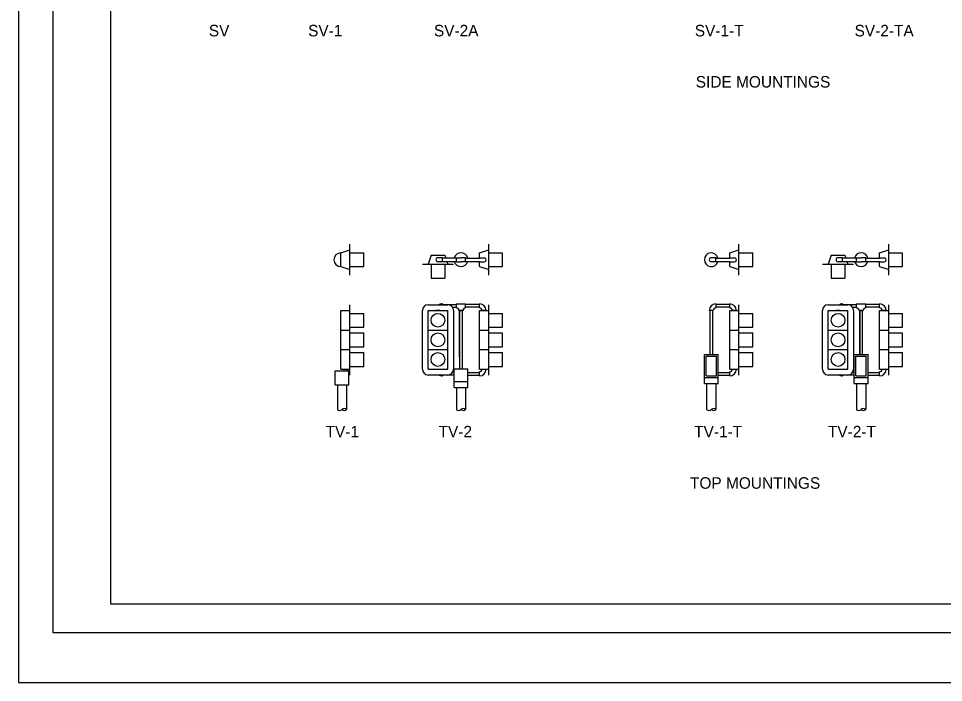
# Model space of a CAD drawing. Extents: x -893 to 867, y -474 to 712.
# Drawn here: x -893 to -91, y -474 to 102 of the extents above; entities that cross this region are included whole.
import ezdxf

# ---------------------------------------------------------------- set-up
doc = ezdxf.new("R2010")
doc.units = 0
for name, color, linetype in [('border_PLOTTING-ELEMENTS', 7, 'Continuous'), ('border_rw_22x34_Cut_Lines', 7, 'Continuous'), ('border_SHEET', 7, 'Continuous'), ('es_DETAIL', 7, 'Continuous'), ('es_DETAIL-anno', 7, 'Continuous')]:
    doc.layers.add(name, color=color, linetype=linetype)

msp = doc.modelspace()

# ---------------------------------------------------------------- linework, layer by layer
at = {"layer": 'border_PLOTTING-ELEMENTS'}
for points in [[(-893.46, -474.05), (866.55, -474.05), (866.55, 711.96), (-893.46, 711.96)], [(-863.46, 668.96), (836.55, 668.96), (836.55, -431.05), (-863.46, -431.05)]]:
    msp.add_lwpolyline(points, close=True, dxfattribs=at)
at = {"layer": 'border_rw_22x34_Cut_Lines'}
msp.add_lwpolyline([(-863.46, 668.96), (836.55, 668.96), (836.55, -431.05), (-863.46, -431.05)], close=True, dxfattribs=at)
at = {"layer": 'border_SHEET'}
for p, q in [((-813.46, -406.05), (-813.46, 643.96)), ((811.55, -406.05), (-813.46, -406.05))]:
    msp.add_line(p, q, dxfattribs=at)
at = {"layer": 'es_DETAIL'}
for p, q in [((-606.07, -120.75), (-606.07, -93.75)), ((-485.78, -120.75), (-485.78, -93.75)), ((-268.77, -120.75), (-268.77, -93.75)), ((-138.85, -120.75), (-138.85, -93.75)), ((-614.07, -101.25), (-606.07, -98.75)), ((-614.07, -113.25), (-614.07, -101.25)), ((-606.07, -101.25), (-594.07, -101.25)), ((-594.07, -113.25), (-594.07, -101.25)), ((-535.78, -103.23), (-538.28, -111.23)), ((-535.78, -103.23), (-523.78, -103.23)), ((-523.78, -103.23), (-522.99, -105.75)), ((-493.78, -101.25), (-485.78, -98.75)), ((-493.78, -105.75), (-493.78, -101.25)), ((-485.78, -101.25), (-473.78, -101.25)), ((-473.78, -113.25), (-473.78, -101.25)), ((-276.77, -101.25), (-268.77, -98.75)), ((-276.77, -105.75), (-276.77, -101.25)), ((-268.77, -101.25), (-256.77, -101.25)), ((-256.77, -113.25), (-256.77, -101.25)), ((-188.85, -103.23), (-191.35, -111.23)), ((-188.85, -103.23), (-176.85, -103.23)), ((-176.85, -103.23), (-176.06, -105.75)), ((-146.85, -101.25), (-138.85, -98.75)), ((-146.85, -105.75), (-146.85, -101.25)), ((-138.85, -101.25), (-126.85, -101.25)), ((-126.85, -113.25), (-126.85, -101.25)), ((-543.28, -111.23), (-516.28, -111.23)), ((-535.78, -111.23), (-535.78, -123.23)), ((-525.78, -105.48), (-529.78, -105.48)), ((-525.78, -108.98), (-529.78, -108.98)), ((-525.78, -108.98), (-525.78, -105.48)), ((-525.78, -105.73), (-513.78, -105.73)), ((-525.78, -108.73), (-513.78, -108.73)), ((-523.78, -111.23), (-523.78, -123.23)), ((-522.06, -108.75), (-521.28, -111.23)), ((-513.78, -105.48), (-509.78, -105.48)), ((-513.78, -108.98), (-513.78, -105.48)), ((-513.78, -108.98), (-509.78, -108.98)), ((-505.78, -105.5), (-509.78, -105.5)), ((-505.78, -109), (-509.78, -109)), ((-505.78, -109), (-505.78, -105.5)), ((-505.78, -105.75), (-493.78, -105.75)), ((-505.78, -108.75), (-493.78, -108.75)), ((-493.78, -105.5), (-489.78, -105.5)), ((-493.78, -113.25), (-493.78, -108.75)), ((-493.78, -109), (-489.78, -109)), ((-288.77, -105.5), (-292.77, -105.5)), ((-288.77, -109), (-292.77, -109)), ((-288.77, -109), (-288.77, -105.5)), ((-288.77, -105.75), (-276.77, -105.75)), ((-288.77, -108.75), (-276.77, -108.75)), ((-276.77, -105.5), (-272.77, -105.5)), ((-276.77, -113.25), (-276.77, -108.75)), ((-276.77, -109), (-272.77, -109)), ((-196.35, -111.23), (-169.35, -111.23)), ((-188.85, -111.23), (-188.85, -123.23)), ((-178.85, -105.48), (-182.85, -105.48)), ((-178.85, -108.98), (-182.85, -108.98)), ((-178.85, -108.98), (-178.85, -105.48)), ((-178.85, -105.73), (-166.85, -105.73)), ((-178.85, -108.73), (-166.85, -108.73)), ((-176.85, -111.23), (-176.85, -123.23)), ((-175.12, -108.75), (-174.35, -111.23)), ((-166.85, -105.48), (-162.85, -105.48)), ((-166.85, -108.98), (-166.85, -105.48)), ((-166.85, -108.98), (-162.85, -108.98)), ((-158.85, -105.5), (-162.85, -105.5)), ((-158.85, -109), (-162.85, -109)), ((-158.85, -109), (-158.85, -105.5)), ((-158.85, -105.75), (-146.85, -105.75)), ((-158.85, -108.75), (-146.85, -108.75)), ((-146.85, -105.5), (-142.85, -105.5)), ((-146.85, -113.25), (-146.85, -108.75)), ((-146.85, -109), (-142.85, -109)), ((-614.07, -113.25), (-606.07, -115.75)), ((-606.07, -113.25), (-594.07, -113.25)), ((-493.78, -113.25), (-485.78, -115.75)), ((-485.78, -113.25), (-473.78, -113.25)), ((-276.77, -113.25), (-268.77, -115.75)), ((-268.77, -113.25), (-256.77, -113.25)), ((-146.85, -113.25), (-138.85, -115.75)), ((-138.85, -113.25), (-126.85, -113.25)), ((-535.78, -123.23), (-523.78, -123.23)), ((-188.85, -123.23), (-176.85, -123.23)), ((-614.07, -168.25), (-614.07, -151.25)), ((-614.07, -151.25), (-606.07, -151.25)), ((-606.07, -168.25), (-606.07, -146.25)), ((-543.28, -202.25), (-543.28, -151.25)), ((-538.28, -146.25), (-521.28, -146.25)), ((-538.28, -168.25), (-538.28, -151.25)), ((-538.28, -151.25), (-521.28, -151.25)), ((-538.28, -151.25), (-538.28, -151.25)), ((-531.78, -151.25), (-527.78, -151.25)), ((-528.03, -151.25), (-531.53, -151.25)), ((-525.78, -145.5), (-525.78, -146.25)), ((-525.78, -146), (-513.78, -146)), ((-521.28, -168.25), (-521.28, -151.25)), ((-517.1, -148.5), (-513.78, -148.5)), ((-516.28, -151.25), (-516.28, -202.25)), ((-513.78, -149), (-513.78, -145.5)), ((-513.78, -145.5), (-505.78, -145.5)), ((-511.53, -151.25), (-508.03, -151.25)), ((-508.03, -151.25), (-511.53, -151.25)), ((-511.03, -151.25), (-511.03, -202)), ((-511.03, -191.5), (-511.03, -151.25)), ((-508.53, -202), (-508.53, -151.25)), ((-505.78, -149), (-505.78, -145.5)), ((-493.78, -146), (-505.78, -146)), ((-493.78, -148.5), (-505.78, -148.5)), ((-493.78, -149), (-493.78, -145.5)), ((-493.78, -168.25), (-493.78, -151.25)), ((-493.78, -151.25), (-485.78, -151.25)), ((-487.78, -151.25), (-491.78, -151.25)), ((-488.03, -151.25), (-491.53, -151.25)), ((-485.78, -168.25), (-485.78, -146.25)), ((-291.02, -151.25), (-294.52, -151.25)), ((-294.02, -151.25), (-294.02, -189.5)), ((-291.52, -189.5), (-291.52, -151.25)), ((-288.77, -145.5), (-288.77, -149)), ((-276.77, -146), (-288.77, -146)), ((-276.77, -148.5), (-288.77, -148.5)), ((-276.77, -149), (-276.77, -145.5)), ((-276.77, -168.25), (-276.77, -151.25)), ((-276.77, -151.25), (-268.77, -151.25)), ((-271.02, -151.25), (-274.52, -151.25)), ((-268.77, -168.25), (-268.77, -146.25)), ((-196.35, -202.25), (-196.35, -151.25)), ((-191.35, -146.25), (-174.35, -146.25)), ((-191.35, -168.25), (-191.35, -151.25)), ((-191.35, -151.25), (-174.35, -151.25)), ((-184.85, -151.25), (-180.85, -151.25)), ((-181.1, -151.25), (-184.6, -151.25)), ((-178.85, -145.5), (-178.85, -146.25)), ((-178.85, -146), (-166.85, -146)), ((-174.35, -168.25), (-174.35, -151.25)), ((-170.17, -148.5), (-166.85, -148.5)), ((-169.35, -151.25), (-169.35, -202.25)), ((-166.85, -149), (-166.85, -145.5)), ((-166.85, -145.5), (-158.85, -145.5)), ((-164.6, -151.25), (-161.1, -151.25)), ((-161.1, -151.25), (-164.6, -151.25)), ((-164.1, -151.25), (-164.1, -189.5)), ((-164.1, -189.5), (-164.1, -151.25)), ((-161.6, -189.5), (-161.6, -151.25)), ((-158.85, -149), (-158.85, -145.5)), ((-146.85, -146), (-158.85, -146)), ((-146.85, -148.5), (-158.85, -148.5)), ((-146.85, -149), (-146.85, -145.5)), ((-146.85, -168.25), (-146.85, -151.25)), ((-146.85, -151.25), (-138.85, -151.25)), ((-140.85, -151.25), (-144.85, -151.25)), ((-141.1, -151.25), (-144.6, -151.25)), ((-138.85, -168.25), (-138.85, -146.25)), ((-606.07, -153.75), (-594.07, -153.75)), ((-594.07, -165.75), (-594.07, -153.75)), ((-485.78, -153.75), (-473.78, -153.75)), ((-473.78, -165.75), (-473.78, -153.75)), ((-268.77, -153.75), (-256.77, -153.75)), ((-256.77, -165.75), (-256.77, -153.75)), ((-138.85, -153.75), (-126.85, -153.75)), ((-126.85, -165.75), (-126.85, -153.75)), ((-614.07, -168.25), (-606.07, -168.25)), ((-614.07, -185.25), (-614.07, -168.25)), ((-614.07, -168.25), (-606.07, -168.25)), ((-606.07, -165.75), (-594.07, -165.75)), ((-606.07, -185.25), (-606.07, -168.25)), ((-538.28, -185.25), (-538.28, -168.25)), ((-538.28, -168.25), (-521.28, -168.25)), ((-538.28, -168.25), (-521.28, -168.25)), ((-521.28, -185.25), (-521.28, -168.25)), ((-493.78, -168.25), (-485.78, -168.25)), ((-493.78, -185.25), (-493.78, -168.25)), ((-493.78, -168.25), (-485.78, -168.25)), ((-485.78, -165.75), (-473.78, -165.75)), ((-485.78, -185.25), (-485.78, -168.25)), ((-276.77, -168.25), (-268.77, -168.25)), ((-276.77, -185.25), (-276.77, -168.25)), ((-276.77, -168.25), (-268.77, -168.25)), ((-268.77, -165.75), (-256.77, -165.75)), ((-268.77, -185.25), (-268.77, -168.25)), ((-191.35, -185.25), (-191.35, -168.25)), ((-191.35, -168.25), (-174.35, -168.25)), ((-191.35, -168.25), (-174.35, -168.25)), ((-174.35, -185.25), (-174.35, -168.25)), ((-146.85, -168.25), (-138.85, -168.25)), ((-146.85, -185.25), (-146.85, -168.25)), ((-146.85, -168.25), (-138.85, -168.25)), ((-138.85, -165.75), (-126.85, -165.75)), ((-138.85, -185.25), (-138.85, -168.25)), ((-606.07, -170.75), (-594.07, -170.75)), ((-594.07, -182.75), (-594.07, -170.75)), ((-485.78, -170.75), (-473.78, -170.75)), ((-473.78, -182.75), (-473.78, -170.75)), ((-268.77, -170.75), (-256.77, -170.75)), ((-256.77, -182.75), (-256.77, -170.75)), ((-138.85, -170.75), (-126.85, -170.75)), ((-126.85, -182.75), (-126.85, -170.75)), ((-606.07, -182.75), (-594.07, -182.75)), ((-485.78, -182.75), (-473.78, -182.75)), ((-268.77, -182.75), (-256.77, -182.75)), ((-138.85, -182.75), (-126.85, -182.75)), ((-614.07, -185.25), (-606.07, -185.25)), ((-614.07, -202.25), (-614.07, -185.25)), ((-614.07, -185.25), (-606.07, -185.25)), ((-606.07, -207.25), (-606.07, -185.25)), ((-606.07, -187.75), (-594.07, -187.75)), ((-594.07, -199.75), (-594.07, -187.75)), ((-538.28, -202.25), (-538.28, -185.25)), ((-538.28, -185.25), (-521.28, -185.25)), ((-538.28, -185.25), (-521.28, -185.25)), ((-521.28, -202.25), (-521.28, -185.25)), ((-493.78, -185.25), (-485.78, -185.25)), ((-493.78, -202.25), (-493.78, -185.25)), ((-493.78, -185.25), (-485.78, -185.25)), ((-485.78, -207.25), (-485.78, -185.25)), ((-485.78, -187.75), (-473.78, -187.75)), ((-473.78, -199.75), (-473.78, -187.75)), ((-298.77, -189.5), (-286.77, -189.5)), ((-298.77, -214.5), (-298.77, -189.5)), ((-297.27, -208), (-297.27, -191)), ((-297.27, -191), (-288.27, -191)), ((-288.27, -208), (-288.27, -191)), ((-286.77, -214.5), (-286.77, -189.5)), ((-276.77, -185.25), (-268.77, -185.25)), ((-276.77, -202.25), (-276.77, -185.25)), ((-276.77, -185.25), (-268.77, -185.25)), ((-268.77, -207.25), (-268.77, -185.25)), ((-268.77, -187.75), (-256.77, -187.75)), ((-256.77, -199.75), (-256.77, -187.75)), ((-191.35, -202.25), (-191.35, -185.25)), ((-191.35, -185.25), (-174.35, -185.25)), ((-191.35, -185.25), (-174.35, -185.25)), ((-174.35, -202.25), (-174.35, -185.25)), ((-168.85, -189.5), (-156.85, -189.5)), ((-168.85, -214.5), (-168.85, -189.5)), ((-167.35, -208), (-167.35, -191)), ((-167.35, -191), (-158.35, -191)), ((-158.35, -208), (-158.35, -191)), ((-156.85, -214.5), (-156.85, -189.5)), ((-146.85, -185.25), (-138.85, -185.25)), ((-146.85, -202.25), (-146.85, -185.25)), ((-146.85, -185.25), (-138.85, -185.25)), ((-138.85, -207.25), (-138.85, -185.25)), ((-138.85, -187.75), (-126.85, -187.75)), ((-126.85, -199.75), (-126.85, -187.75)), ((-606.07, -199.75), (-594.07, -199.75)), ((-485.78, -199.75), (-473.78, -199.75)), ((-268.77, -199.75), (-256.77, -199.75)), ((-138.85, -199.75), (-126.85, -199.75)), ((-618.93, -215.75), (-618.93, -203.75)), ((-618.93, -203.75), (-606.93, -203.75)), ((-614.07, -202.25), (-606.07, -202.25)), ((-611.32, -202.25), (-611.32, -203.75)), ((-608.82, -202.25), (-608.82, -203.75)), ((-606.93, -215.75), (-606.93, -203.75)), ((-538.28, -202.25), (-521.28, -202.25)), ((-521.28, -207.25), (-538.28, -207.25)), ((-531.53, -202.25), (-528.03, -202.25)), ((-525.78, -207.25), (-525.78, -208)), ((-515.78, -207.5), (-525.78, -207.5)), ((-515.78, -205), (-517.1, -205)), ((-515.78, -218), (-515.78, -202)), ((-515.78, -202), (-503.78, -202)), ((-503.78, -218), (-503.78, -202)), ((-503.78, -205), (-493.78, -205)), ((-503.78, -207.5), (-493.78, -207.5)), ((-493.78, -202.25), (-485.78, -202.25)), ((-493.78, -208), (-493.78, -204.5)), ((-491.53, -202.25), (-488.03, -202.25)), ((-297.27, -208), (-288.27, -208)), ((-286.77, -205), (-276.77, -205)), ((-286.77, -207.5), (-276.77, -207.5)), ((-276.77, -202.25), (-268.77, -202.25)), ((-276.77, -208), (-276.77, -204.5)), ((-274.52, -202.25), (-271.02, -202.25)), ((-191.35, -202.25), (-174.35, -202.25)), ((-174.35, -207.25), (-191.35, -207.25)), ((-184.6, -202.25), (-181.1, -202.25)), ((-178.85, -207.25), (-178.85, -208)), ((-168.85, -207.5), (-178.85, -207.5)), ((-168.85, -205), (-170.17, -205)), ((-167.35, -208), (-158.35, -208)), ((-156.85, -205), (-146.85, -205)), ((-156.85, -207.5), (-146.85, -207.5)), ((-146.85, -202.25), (-138.85, -202.25)), ((-146.85, -208), (-146.85, -204.5)), ((-144.6, -202.25), (-141.1, -202.25)), ((-618.93, -215.75), (-606.93, -215.75)), ((-616.93, -215.75), (-616.93, -237.25)), ((-608.93, -215.75), (-608.93, -237.25)), ((-515.78, -213), (-503.78, -213)), ((-298.77, -209.5), (-286.77, -209.5)), ((-298.77, -214.5), (-286.77, -214.5)), ((-296.77, -214.5), (-296.77, -237.25)), ((-288.77, -214.5), (-288.77, -237.25)), ((-168.85, -209.5), (-156.85, -209.5)), ((-168.85, -214.5), (-156.85, -214.5)), ((-166.85, -214.5), (-166.85, -237.25)), ((-158.85, -214.5), (-158.85, -237.25)), ((-515.78, -218), (-503.78, -218)), ((-513.78, -218), (-513.78, -237.25)), ((-505.78, -218), (-505.78, -237.25))]:
    msp.add_line(p, q, dxfattribs=at)
for centre in [(-529.78, -159.75), (-182.85, -159.75), (-529.78, -176.75), (-182.85, -176.75), (-529.78, -193.75), (-182.85, -193.75)]:
    msp.add_circle(centre, 6, dxfattribs=at)
for centre, radius, start, end in [((-614.07, -107.25), 6, 90, 270), ((-509.78, -107.25), 6, 14.47751, 165.65758), ((-292.77, -107.25), 6, 14.47751, 345.52255), ((-162.85, -107.25), 6, 14.47745, 165.38733), ((-529.78, -107.23), 1.75, 90, 270), ((-509.78, -107.25), 6, 194.34243, 345.52249), ((-489.77, -107.26), 1.73, 269.73217, 90.30589), ((-292.77, -107.25), 1.75, 90, 270), ((-272.76, -107.26), 1.73, 269.73217, 90.30589), ((-182.85, -107.23), 1.75, 90, 270), ((-162.85, -107.25), 6, 194.34244, 345.52255), ((-142.84, -107.26), 1.73, 269.73217, 90.30589), ((-538.28, -151.25), 5, 90, 180), ((-525.78, -151.25), 5.75, 90, 119.83051), ((-521.28, -151.25), 5, 33.36701, 90), ((-521.28, -151.25), 5, 0, 33.36701), ((-513.78, -151.25), 2.25, 0, 90), ((-505.78, -151.25), 2.25, 90, 180), ((-493.78, -151.25), 5.75, 0, 90), ((-493.78, -151.25), 2.25, 0, 90), ((-288.77, -151.25), 5.75, 90, 180), ((-288.77, -151.25), 2.25, 90, 180), ((-276.77, -151.25), 5.75, 0, 90), ((-276.77, -151.25), 2.25, 0, 90), ((-191.35, -151.25), 5, 90, 180), ((-178.85, -151.25), 5.75, 90, 119.59157), ((-174.35, -151.25), 5, 0, 90), ((-166.85, -151.25), 2.25, 0, 90), ((-158.85, -151.25), 2.25, 90, 180), ((-146.85, -151.25), 5.75, 0, 90), ((-146.85, -151.25), 2.25, 0, 90), ((-538.28, -202.25), 5, 180, 270), ((-525.78, -202.25), 5.75, 240.40884, 270), ((-521.28, -202.25), 5, 270, 0), ((-493.78, -202.25), 2.25, 270, 0), ((-493.78, -202.25), 5.75, 270, 0), ((-276.77, -202.25), 2.25, 270, 0), ((-276.77, -202.25), 5.75, 270, 0), ((-191.35, -202.25), 5, 180, 270), ((-178.85, -202.25), 5.75, 240.40884, 270), ((-174.35, -202.25), 5, 270, 0), ((-146.85, -202.25), 2.25, 270, 0), ((-146.85, -202.25), 5.75, 270, 0), ((-614.93, -235.16), 2.89, 226.23857, 313.76142), ((-610.93, -239.33), 2.89, 46.23858, 133.76143), ((-610.93, -235.16), 2.89, 226.23857, 313.76142), ((-511.78, -235.16), 2.89, 226.23857, 313.76142), ((-507.78, -239.33), 2.89, 46.23858, 133.76143), ((-507.78, -235.16), 2.89, 226.23857, 313.76142), ((-294.77, -235.16), 2.89, 226.23857, 313.76142), ((-290.77, -239.33), 2.89, 46.23858, 133.76143), ((-290.77, -235.16), 2.89, 226.23857, 313.76142), ((-164.85, -235.16), 2.89, 226.23857, 313.76142), ((-160.85, -239.33), 2.89, 46.23858, 133.76143), ((-160.85, -235.16), 2.89, 226.23857, 313.76142)]:
    msp.add_arc(centre, radius, start, end, dxfattribs=at)

# ---------------------------------------------------------------- texts
at = {"layer": 'es_DETAIL-anno'}
for s, p in [('SV', (-728.41, 86.54)), ('SV-1', (-642.35, 86.54)), ('SV-2A', (-533.25, 86.54)), ('SV-1-T', (-307.05, 86.54)), ('SV-2-TA', (-168.51, 86.54)), ('SIDE MOUNTINGS', (-306.2, 42.12)), ('TV-1', (-627.18, -261.36)), ('TV-2', (-529.23, -261.36)), ('TV-1-T', (-307.6, -261.36)), ('TV-2-T', (-191.62, -261.36)), ('TOP MOUNTINGS', (-311.21, -305.94))]:
    msp.add_text(s, height=10, dxfattribs=at).set_placement(p)

doc.saveas('drawing.dxf')
